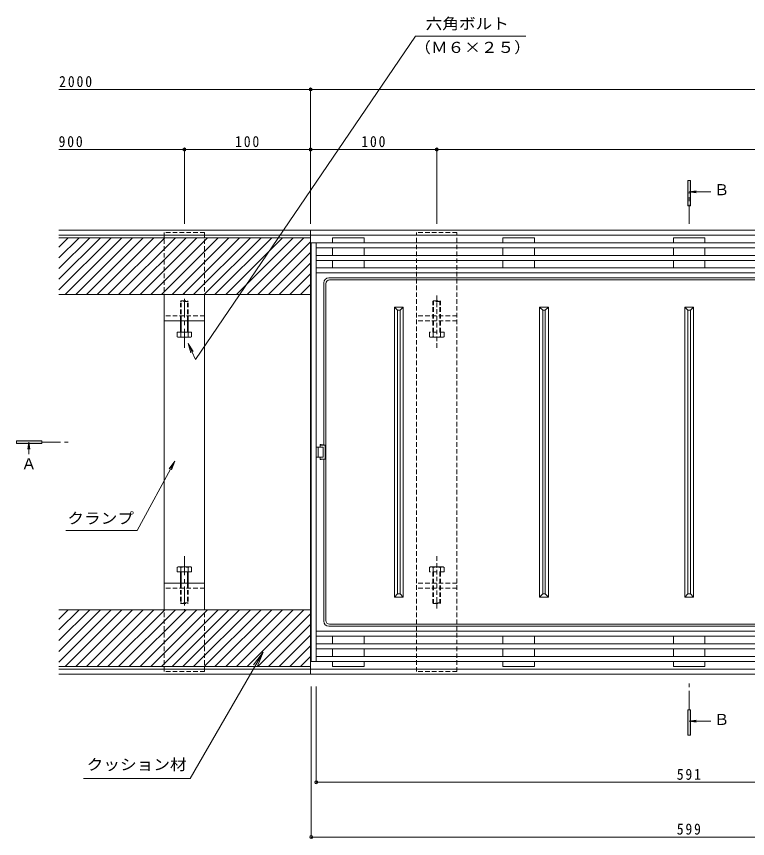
# Model space of a CAD drawing. Units: millimetres, scale not verified. Extents: x -1121 to 1153, y -824 to 816.
# Drawn here: x -1121 to -542, y -26 to 626 of the extents above; entities that cross this region are included whole.
import ezdxf
from ezdxf.enums import TextEntityAlignment as Align

# ---------------------------------------------------------------- set-up
doc = ezdxf.new("R2010")
doc.units = ezdxf.units.MM
doc.header["$LTSCALE"] = 3
doc.header["$PDMODE"] = 32
doc.header["$PDSIZE"] = 2.4
doc.linetypes.add('CHAIN1', pattern=[8, 5, -1, 1, -1])
doc.linetypes.add('DASHED1', pattern=[1.8, 1.2, -0.6])
for name, color, linetype, lineweight in [('4-1', 2, 'Continuous', 9), ('4-2', 3, 'Continuous', 9), ('4-4', 7, 'Continuous', 9), ('4-5', 7, 'Continuous', 9), ('4-8', 3, 'Continuous', 9), ('4-A', 2, 'Continuous', 9)]:
    doc.layers.add(name, color=color, linetype=linetype, lineweight=lineweight)
doc.styles.add('ＭＳ ゴシック', font='')
doc.styles.get('ＭＳ ゴシック').set_extended_font_data('MS Gothic')

msp = doc.modelspace()

# ---------------------------------------------------------------- linework, layer by layer
at = {"layer": '4-1'}
for p, q in [((-888.18, 456.873), (-1087.68, 456.873)), ((-88.68, 456.873), (-888.18, 456.873)), ((-888.18, 456.873), (-888.18, 104.873)), ((-888.18, 452.873), (-1087.68, 452.873)), ((-888.18, 450.873), (-1087.68, 450.873)), ((-1087.68, 409.406), (-1046.214, 450.873)), ((-1087.68, 417.892), (-1054.699, 450.873)), ((-1087.68, 426.377), (-1063.184, 450.873)), ((-1087.68, 434.862), (-1071.67, 450.873)), ((-1087.68, 443.347), (-1080.155, 450.873)), ((-1082.728, 405.873), (-1037.728, 450.873)), ((-1074.243, 405.873), (-1029.243, 450.873)), ((-1065.758, 405.873), (-1020.758, 450.873)), ((-1057.273, 405.873), (-1012.273, 450.873)), ((-1048.787, 405.873), (-1003.787, 450.873)), ((-1040.302, 405.873), (-995.302, 450.873)), ((-1031.817, 405.873), (-986.817, 450.873)), ((-1023.331, 405.873), (-978.331, 450.873)), ((-1014.846, 405.873), (-969.846, 450.873)), ((-1006.361, 405.873), (-961.361, 450.873)), ((-997.876, 405.873), (-952.876, 450.873)), ((-989.39, 405.873), (-944.39, 450.873)), ((-980.905, 405.873), (-935.905, 450.873)), ((-972.42, 405.873), (-927.42, 450.873)), ((-963.934, 405.873), (-918.934, 450.873)), ((-955.449, 405.873), (-910.449, 450.873)), ((-946.964, 405.873), (-901.964, 450.873)), ((-938.479, 405.873), (-893.479, 450.873)), ((-88.68, 452.873), (-888.18, 452.873)), ((-929.993, 405.873), (-888.18, 447.686)), ((-921.508, 405.873), (-888.18, 439.201)), ((-913.023, 405.873), (-888.18, 430.715)), ((-904.537, 405.873), (-888.18, 422.23)), ((-896.052, 405.873), (-888.18, 413.745)), ((-888.18, 405.873), (-1087.68, 405.873)), ((-1087.68, 114.406), (-1046.214, 155.873)), ((-1087.68, 122.892), (-1054.699, 155.873)), ((-1087.68, 131.377), (-1063.184, 155.873)), ((-1087.68, 139.862), (-1071.67, 155.873)), ((-1087.68, 148.347), (-1080.155, 155.873)), ((-888.18, 155.873), (-1087.68, 155.873)), ((-1082.728, 110.873), (-1037.728, 155.873)), ((-1074.243, 110.873), (-1029.243, 155.873)), ((-1065.758, 110.873), (-1020.758, 155.873)), ((-1057.273, 110.873), (-1012.273, 155.873)), ((-1048.787, 110.873), (-1003.787, 155.873)), ((-1040.302, 110.873), (-995.302, 155.873)), ((-1031.817, 110.873), (-986.817, 155.873)), ((-1023.331, 110.873), (-978.331, 155.873)), ((-1014.846, 110.873), (-969.846, 155.873)), ((-1006.361, 110.873), (-961.361, 155.873)), ((-997.876, 110.873), (-952.876, 155.873)), ((-989.39, 110.873), (-944.39, 155.873)), ((-980.905, 110.873), (-935.905, 155.873)), ((-972.42, 110.873), (-927.42, 155.873)), ((-963.934, 110.873), (-918.934, 155.873)), ((-955.449, 110.873), (-910.449, 155.873)), ((-946.964, 110.873), (-901.964, 155.873)), ((-938.479, 110.873), (-893.479, 155.873)), ((-929.993, 110.873), (-888.18, 152.686)), ((-921.508, 110.873), (-888.18, 144.201)), ((-913.023, 110.873), (-888.18, 135.715)), ((-904.537, 110.873), (-888.18, 127.23)), ((-896.052, 110.873), (-888.18, 118.745)), ((-888.18, 110.873), (-1087.68, 110.873)), ((-888.18, 108.873), (-1087.68, 108.873)), ((-888.18, 104.873), (-1087.68, 104.873)), ((-888.18, 108.873), (-88.68, 108.873)), ((-888.18, 104.873), (-88.68, 104.873))]:
    msp.add_line(p, q, dxfattribs=at)
at = {"layer": '4-2'}
for p, q in [((-870.68, 450.873), (-845.68, 450.873)), ((-870.68, 450.873), (-870.68, 446.873)), ((-845.68, 450.873), (-845.68, 446.873)), ((-735.68, 450.873), (-710.68, 450.873)), ((-735.68, 450.873), (-735.68, 446.873)), ((-710.68, 450.873), (-710.68, 446.873)), ((-600.68, 450.873), (-575.68, 450.873)), ((-600.68, 450.873), (-600.68, 446.873)), ((-575.68, 450.873), (-575.68, 446.873)), ((-887.68, 446.873), (-288.68, 446.873)), ((-887.68, 114.873), (-887.68, 446.873)), ((-883.68, 114.873), (-883.68, 446.873)), ((-883.68, 442.873), (-292.68, 442.873)), ((-883.68, 436.873), (-292.68, 436.873)), ((-870.68, 442.873), (-870.68, 436.873)), ((-845.68, 442.873), (-845.68, 436.873)), ((-735.68, 442.873), (-735.68, 436.873)), ((-710.68, 442.873), (-710.68, 436.873)), ((-600.68, 442.873), (-600.68, 436.873)), ((-575.68, 442.873), (-575.68, 436.873)), ((-883.68, 432.873), (-292.68, 432.873)), ((-870.68, 432.873), (-870.68, 426.873)), ((-845.68, 432.873), (-845.68, 426.873)), ((-735.68, 432.873), (-735.68, 426.873)), ((-710.68, 432.873), (-710.68, 426.873)), ((-600.68, 432.873), (-600.68, 426.873)), ((-575.68, 432.873), (-575.68, 426.873)), ((-883.68, 426.873), (-292.68, 426.873)), ((-883.68, 422.873), (-292.68, 422.873)), ((-873.663, 419.003), (-302.698, 419.003)), ((-873.091, 417.353), (-303.269, 417.353)), ((-877.663, 415.003), (-877.663, 286.539)), ((-876.091, 414.353), (-876.091, 147.392)), ((-821.68, 395.873), (-814.68, 395.873)), ((-821.68, 395.873), (-819.18, 393.373)), ((-821.68, 165.873), (-821.68, 395.873)), ((-819.18, 393.373), (-817.18, 393.373)), ((-819.18, 168.373), (-819.18, 393.373)), ((-814.68, 395.873), (-817.18, 393.373)), ((-817.18, 168.373), (-817.18, 393.373)), ((-814.68, 165.873), (-814.68, 395.873)), ((-706.68, 395.873), (-699.68, 395.873)), ((-706.68, 395.873), (-704.18, 393.373)), ((-706.68, 165.873), (-706.68, 395.873)), ((-704.18, 393.373), (-702.18, 393.373)), ((-704.18, 168.373), (-704.18, 393.373)), ((-699.68, 395.873), (-702.18, 393.373)), ((-702.18, 168.373), (-702.18, 393.373)), ((-699.68, 165.873), (-699.68, 395.873)), ((-591.68, 395.873), (-589.18, 393.373)), ((-591.68, 395.873), (-584.68, 395.873)), ((-591.68, 165.873), (-591.68, 395.873)), ((-589.18, 393.373), (-587.18, 393.373)), ((-589.18, 168.373), (-589.18, 393.373)), ((-584.68, 395.873), (-587.18, 393.373)), ((-587.18, 168.373), (-587.18, 393.373)), ((-584.68, 165.873), (-584.68, 395.873)), ((-880.67, 286.873), (-880.67, 284.873)), ((-883.68, 284.873), (-878.18, 284.873)), ((-882.18, 276.873), (-882.18, 284.873)), ((-878.18, 276.873), (-878.18, 284.873)), ((-876.662, 275.373), (-876.662, 286.373)), ((-883.68, 276.873), (-878.18, 276.873)), ((-880.67, 274.873), (-880.67, 276.873)), ((-877.663, 146.742), (-877.663, 275.207)), ((-821.68, 165.873), (-819.18, 168.373)), ((-821.68, 165.873), (-814.68, 165.873)), ((-819.18, 168.373), (-817.18, 168.373)), ((-814.68, 165.873), (-817.18, 168.373)), ((-706.68, 165.873), (-704.18, 168.373)), ((-706.68, 165.873), (-699.68, 165.873)), ((-704.18, 168.373), (-702.18, 168.373)), ((-699.68, 165.873), (-702.18, 168.373)), ((-591.68, 165.873), (-589.18, 168.373)), ((-591.68, 165.873), (-584.68, 165.873)), ((-589.18, 168.373), (-587.18, 168.373)), ((-584.68, 165.873), (-587.18, 168.373)), ((-873.091, 144.393), (-303.269, 144.393)), ((-883.68, 138.873), (-292.68, 138.873)), ((-873.663, 142.742), (-302.698, 142.742)), ((-883.68, 134.873), (-292.68, 134.873)), ((-870.68, 128.873), (-870.68, 134.873)), ((-845.68, 128.873), (-845.68, 134.873)), ((-735.68, 128.873), (-735.68, 134.873)), ((-710.68, 128.873), (-710.68, 134.873)), ((-600.68, 128.873), (-600.68, 134.873)), ((-575.68, 128.873), (-575.68, 134.873)), ((-883.68, 128.873), (-292.68, 128.873)), ((-883.68, 124.873), (-292.68, 124.873)), ((-870.68, 118.873), (-870.68, 124.873)), ((-845.68, 118.873), (-845.68, 124.873)), ((-735.68, 118.873), (-735.68, 124.873)), ((-710.68, 118.873), (-710.68, 124.873)), ((-600.68, 118.873), (-600.68, 124.873)), ((-575.68, 118.873), (-575.68, 124.873)), ((-883.68, 118.873), (-292.68, 118.873)), ((-887.68, 114.873), (-288.68, 114.873)), ((-870.68, 110.873), (-870.68, 114.873)), ((-870.68, 110.873), (-845.68, 110.873)), ((-845.68, 110.873), (-845.68, 114.873)), ((-735.68, 110.873), (-735.68, 114.873)), ((-735.68, 110.873), (-710.68, 110.873)), ((-710.68, 110.873), (-710.68, 114.873)), ((-600.68, 110.873), (-600.68, 114.873)), ((-600.68, 110.873), (-575.68, 110.873)), ((-575.68, 110.873), (-575.68, 114.873))]:
    msp.add_line(p, q, dxfattribs=at)
for points in [[(-880.67, 286.873), (-879.67, 286.373), (-876.662, 286.373), (-879.67, 286.873)], [(-880.67, 274.873), (-879.67, 275.373), (-876.662, 275.373), (-879.67, 274.873)]]:
    msp.add_lwpolyline(points, close=True, dxfattribs=at)
for centre, radius, start, end in [((-873.663, 415.003), 4, 90, 180), ((-873.091, 414.353), 3, 90, 180), ((-873.663, 146.742), 4, 180, 270), ((-873.091, 147.392), 3, 180, 270)]:
    msp.add_arc(centre, radius, start, end, dxfattribs=at)
at = {"layer": '4-4'}
for p, q in [((-888.18, 568.387), (-1087.68, 568.387)), ((-888.18, 569.287), (-888.18, 461.873)), ((-888.18, 568.387), (-88.68, 568.387)), ((-988.18, 521.69), (-988.18, 461.873)), ((-788.18, 521.69), (-788.18, 461.873)), ((-988.18, 520.79), (-1087.68, 520.79)), ((-888.18, 520.79), (-988.18, 520.79)), ((-888.18, 520.79), (-788.18, 520.79)), ((-788.18, 520.79), (-88.68, 520.79)), ((-887.68, -25.235), (-887.68, 94.984)), ((-883.68, 18.197), (-883.68, 94.984)), ((-883.68, 19.097), (-292.68, 19.097)), ((-887.68, -24.335), (-288.68, -24.335))]:
    msp.add_line(p, q, dxfattribs=at)
for p in [(-888.18, 568.387), (-988.18, 520.79), (-888.18, 520.79), (-788.18, 520.79), (-883.68, 19.097), (-887.68, -24.335)]:
    msp.add_point(p, dxfattribs=at)
at = {"layer": '4-5'}
for p, q in [((-979.478, 354.236), (-804.995, 610.724)), ((-804.995, 610.724), (-717.699, 610.724)), ((-985.284, 366.873), (-981.29, 360.525)), ((-995.789, 273.774), (-1000.188, 267.7)), ((-1082.06, 218.587), (-1025.667, 218.587)), ((-925.736, 122.131), (-983.506, 22.07)), ((-925.736, 122.131), (-933.346, 112.214)), ((-925.736, 122.131), (-930.52, 110.583)), ((-983.506, 22.07), (-1068.24, 22.07))]:
    msp.add_line(p, q, dxfattribs=at)
at = {"layer": '4-5', "color": 4}
for p, q in [((-589.18, 476.152), (-589.18, 496.152)), ((-588.18, 487.181), (-582.575, 487.919)), ((-588.18, 487.181), (-582.575, 486.443)), ((-588.18, 487.181), (-570.965, 487.181)), ((-1121.264, 289.727), (-1121.264, 287.727)), ((-1101.264, 289.727), (-1121.264, 289.727)), ((-1121.264, 287.727), (-1101.264, 287.727)), ((-1111.498, 288.727), (-1112.233, 283.142)), ((-1111.498, 288.727), (-1110.762, 283.142)), ((-1111.498, 288.727), (-1111.498, 279.324)), ((-1101.264, 287.727), (-1101.264, 289.727)), ((-589.18, 56.463), (-589.18, 76.463)), ((-588.18, 67.54), (-582.575, 68.278)), ((-588.18, 67.54), (-582.575, 66.802)), ((-588.18, 67.54), (-570.965, 67.54))]:
    msp.add_line(p, q, dxfattribs=at)
at = {"layer": '4-5', "color": 4, "linetype": 'CHAIN1'}
for p, q in [((-588.18, 461.88), (-588.18, 487.181)), ((-1101.264, 288.727), (-1078.072, 288.727)), ((-588.18, 76.463), (-588.18, 97.598))]:
    msp.add_line(p, q, dxfattribs=at)
at = {"layer": '4-5', "color": 4}
for points in [[(-589.18, 496.152), (-587.18, 496.152), (-587.18, 476.152), (-589.18, 476.152)], [(-589.18, 76.463), (-587.18, 76.463), (-587.18, 56.463), (-589.18, 56.463)]]:
    msp.add_lwpolyline(points, dxfattribs=at)
at = {"layer": '4-5'}
for points in [[(-979.478, 354.236), (-985.284, 366.873), (-983.069, 359.707)], [(-1025.667, 218.587), (-995.789, 273.774), (-998.465, 266.768)]]:
    msp.add_lwpolyline(points, dxfattribs=at)
at = {"layer": '4-5', "color": 4}
for points in [[(-589.18, 496.152), (-589.18, 476.152), (-587.18, 496.152), (-587.18, 476.152)], [(-1101.264, 289.727), (-1101.264, 287.727), (-1121.264, 289.727), (-1121.264, 287.727)], [(-589.18, 76.463), (-589.18, 56.463), (-587.18, 76.463), (-587.18, 56.463)]]:
    msp.add_solid(points, dxfattribs=at)
at = {"layer": '4-8', "linetype": 'DASHED1'}
for p, q in [((-972.18, 454.873), (-1004.18, 454.873)), ((-1004.18, 454.873), (-1004.18, 405.873)), ((-972.18, 454.873), (-972.18, 405.873)), ((-804.18, 106.873), (-804.18, 454.873)), ((-772.18, 454.873), (-804.18, 454.873)), ((-772.18, 106.873), (-772.18, 454.873)), ((-972.18, 388.873), (-1004.18, 388.873)), ((-772.18, 388.873), (-804.18, 388.873)), ((-772.18, 384.873), (-804.18, 384.873)), ((-772.18, 176.873), (-804.18, 176.873)), ((-972.18, 172.873), (-1004.18, 172.873)), ((-772.18, 172.873), (-804.18, 172.873)), ((-972.18, 106.873), (-972.18, 155.873)), ((-772.18, 106.873), (-804.18, 106.873))]:
    msp.add_line(p, q, dxfattribs=at)
at = {"layer": '4-8'}
for p, q in [((-1004.18, 155.873), (-1004.18, 405.873)), ((-972.18, 155.873), (-972.18, 405.873)), ((-972.18, 384.873), (-1004.18, 384.873)), ((-972.18, 176.873), (-1004.18, 176.873))]:
    msp.add_line(p, q, dxfattribs=at)
at = {"layer": '4-8', "linetype": 'DASHED1'}
msp.add_lwpolyline([(-972.18, 106.873), (-1004.18, 106.873), (-1004.18, 155.873)], dxfattribs=at)
at = {"layer": '4-A', "linetype": 'CHAIN1'}
for p, q in [((-988.18, 363.512), (-988.18, 406.406)), ((-988.18, 198.234), (-988.18, 155.34))]:
    msp.add_line(p, q, dxfattribs=at)
at = {"layer": '4-A', "linetype": 'DASHED1'}
for p, q in [((-788.18, 363.512), (-788.18, 406.406)), ((-990.639, 400.873), (-991.18, 400.331)), ((-985.18, 400.331), (-991.18, 400.331)), ((-991.18, 384.873), (-991.18, 400.331)), ((-990.639, 400.873), (-985.722, 400.873)), ((-990.639, 384.873), (-990.639, 400.873)), ((-985.722, 400.873), (-985.18, 400.331)), ((-985.722, 384.873), (-985.722, 400.873)), ((-985.18, 384.873), (-985.18, 400.331)), ((-790.639, 400.873), (-791.18, 400.331)), ((-785.18, 400.331), (-791.18, 400.331)), ((-791.18, 375.873), (-791.18, 400.331)), ((-790.639, 400.873), (-785.722, 400.873)), ((-790.639, 375.873), (-790.639, 400.873)), ((-785.722, 400.873), (-785.18, 400.331)), ((-785.722, 375.873), (-785.722, 400.873)), ((-785.18, 375.873), (-785.18, 400.331)), ((-793.954, 372.319), (-793.954, 375.873)), ((-782.407, 375.873), (-793.954, 375.873)), ((-793.18, 371.873), (-793.954, 372.319)), ((-793.18, 371.873), (-783.18, 371.873)), ((-791.067, 372.319), (-791.067, 375.873)), ((-785.294, 372.319), (-785.294, 375.873)), ((-782.407, 372.319), (-783.18, 371.873)), ((-782.407, 372.319), (-782.407, 375.873)), ((-788.18, 198.234), (-788.18, 155.34)), ((-793.18, 189.873), (-793.954, 189.426)), ((-793.954, 189.426), (-793.954, 185.873)), ((-793.18, 189.873), (-783.18, 189.873)), ((-791.067, 189.426), (-791.067, 185.873)), ((-785.294, 189.426), (-785.294, 185.873)), ((-782.407, 189.426), (-783.18, 189.873)), ((-782.407, 189.426), (-782.407, 185.873)), ((-782.407, 185.873), (-793.954, 185.873)), ((-791.18, 185.873), (-791.18, 161.414)), ((-790.639, 185.873), (-790.639, 160.873)), ((-785.722, 185.873), (-785.722, 160.873)), ((-785.18, 185.873), (-785.18, 161.414)), ((-991.18, 176.873), (-991.18, 161.414)), ((-990.639, 176.873), (-990.639, 160.873)), ((-985.722, 176.873), (-985.722, 160.873)), ((-985.18, 176.873), (-985.18, 161.414)), ((-990.639, 160.873), (-991.18, 161.414)), ((-985.18, 161.414), (-991.18, 161.414)), ((-990.639, 160.873), (-985.722, 160.873)), ((-985.722, 160.873), (-985.18, 161.414)), ((-790.639, 160.873), (-791.18, 161.414)), ((-785.18, 161.414), (-791.18, 161.414)), ((-790.639, 160.873), (-785.722, 160.873)), ((-785.722, 160.873), (-785.18, 161.414))]:
    msp.add_line(p, q, dxfattribs=at)
at = {"layer": '4-A'}
for p, q in [((-991.18, 375.873), (-991.18, 384.873)), ((-990.639, 375.873), (-990.639, 384.873)), ((-985.722, 375.873), (-985.722, 384.873)), ((-985.18, 375.873), (-985.18, 384.873)), ((-993.954, 372.319), (-993.954, 375.873)), ((-982.407, 375.873), (-993.954, 375.873)), ((-993.18, 371.873), (-993.954, 372.319)), ((-993.18, 371.873), (-983.18, 371.873)), ((-991.067, 372.319), (-991.067, 375.873)), ((-985.293, 372.319), (-985.293, 375.873)), ((-982.407, 372.319), (-983.18, 371.873)), ((-982.407, 372.319), (-982.407, 375.873)), ((-993.18, 189.873), (-993.954, 189.426)), ((-993.954, 189.426), (-993.954, 185.873)), ((-993.18, 189.873), (-983.18, 189.873)), ((-991.067, 189.426), (-991.067, 185.873)), ((-985.293, 189.426), (-985.293, 185.873)), ((-982.407, 189.426), (-983.18, 189.873)), ((-982.407, 189.426), (-982.407, 185.873)), ((-982.407, 185.873), (-993.954, 185.873)), ((-991.18, 185.873), (-991.18, 176.873)), ((-990.639, 185.873), (-990.639, 176.873)), ((-985.722, 185.873), (-985.722, 176.873)), ((-985.18, 185.873), (-985.18, 176.873))]:
    msp.add_line(p, q, dxfattribs=at)
for centre, radius, start, end in [((-992.25, 375.271), 3.408, 240, 265.61574), ((-992.6, 374.719), 2.848, 271.80869, 302.57555), ((-988.18, 381.426), 9.553, 252.41203, 270), ((-988.18, 381.426), 9.553, 270, 287.58795), ((-983.76, 374.719), 2.848, 237.42444, 268.1913), ((-984.111, 375.271), 3.408, 274.38425, 299.99998), ((-992.25, 186.475), 3.408, 94.38426, 120), ((-992.6, 187.026), 2.848, 57.42445, 88.19131), ((-988.18, 180.319), 9.553, 90, 107.58797), ((-988.18, 180.319), 9.553, 72.41205, 90), ((-983.76, 187.026), 2.848, 91.8087, 122.57556), ((-984.111, 186.475), 3.408, 60.00002, 85.61575)]:
    msp.add_arc(centre, radius, start, end, dxfattribs=at)
at = {"layer": '4-A', "linetype": 'DASHED1'}
for centre, radius, start, end in [((-792.25, 375.271), 3.408, 240, 265.61574), ((-792.6, 374.719), 2.848, 271.80869, 302.57555), ((-788.18, 381.426), 9.553, 252.41203, 270), ((-788.18, 381.426), 9.553, 270, 287.58795), ((-783.76, 374.719), 2.848, 237.42444, 268.1913), ((-784.111, 375.271), 3.408, 274.38425, 299.99998), ((-792.25, 186.475), 3.408, 94.38426, 120), ((-792.6, 187.026), 2.848, 57.42445, 88.19131), ((-788.18, 180.319), 9.553, 90, 107.58797), ((-788.18, 180.319), 9.553, 72.41205, 90), ((-783.76, 187.026), 2.848, 91.8087, 122.57556), ((-784.111, 186.475), 3.408, 60.00002, 85.61575)]:
    msp.add_arc(centre, radius, start, end, dxfattribs=at)

# ---------------------------------------------------------------- texts
at = {"layer": '4-4', "color": 2, "char_height": 8.798, "attachment_point": 7, "style": 'ＭＳ ゴシック'}
for s, insert in [('\\T1.28;\\W0.9;2000', (-1087.417, 570.187)), ('\\T1.27;\\W0.9;900', (-1087.846, 522.59)), ('\\T1.27;\\W0.9;100', (-947.93, 522.59)), ('\\T1.27;\\W0.9;100', (-847.93, 522.59)), ('\\T1.27;\\W0.9;591', (-597.93, 20.897)), ('\\T1.27;\\W0.9;599', (-597.93, -22.535))]:
    msp.add_mtext(s, dxfattribs=dict(at, insert=insert))
at = {"layer": '4-5', "color": 2, "style": 'ＭＳ ゴシック', "width": 1.1}
for s, p in [('六角ボルト', (-796.988, 613.53)), ('（Ｍ６×２５）', (-805.973, 594.734)), ('クランプ', (-1080.91, 221.394)), ('クッション材', (-1065.607, 26.117))]:
    msp.add_text(s, height=8.798, dxfattribs=at).set_placement(p, align=Align.BOTTOM_LEFT)
at = {"layer": '4-5', "color": 2, "style": 'ＭＳ ゴシック'}
for s, p in [('Ｂ', (-568.345, 481.883)), ('Ａ', (-1117.42, 264.6)), ('Ｂ', (-568.345, 61.89))]:
    msp.add_text(s, height=8.798, dxfattribs=at).set_placement(p, align=Align.BOTTOM_LEFT)

doc.saveas('drawing.dxf')
